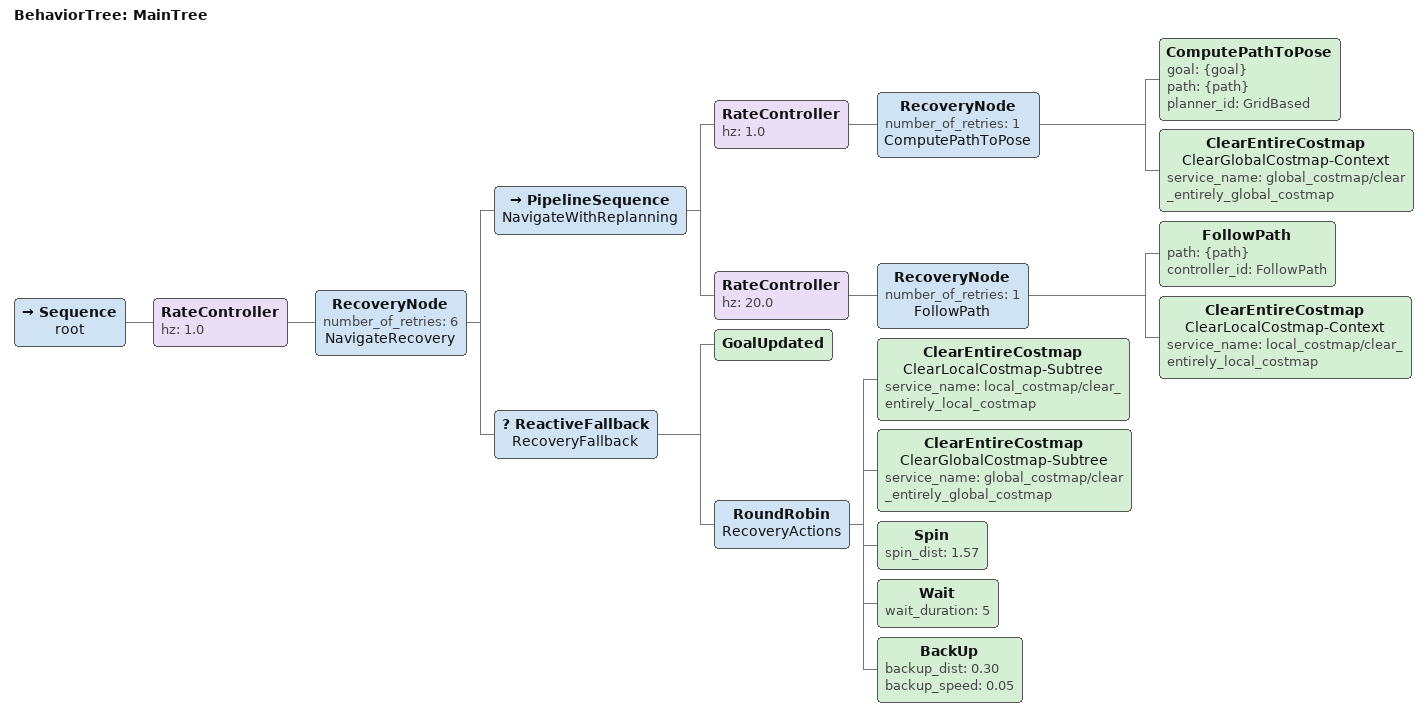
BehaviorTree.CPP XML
<root BTCPP_format="4" main_tree_to_execute="MainTree">
  <BehaviorTree ID="MainTree">
    <Sequence name="root">
      <RateController hz="1.0">
        <RecoveryNode number_of_retries="6" name="NavigateRecovery">
          <PipelineSequence name="NavigateWithReplanning">
            <RateController hz="1.0">
              <RecoveryNode number_of_retries="1" name="ComputePathToPose">
                <ComputePathToPose goal="{goal}" path="{path}" planner_id="GridBased"/>
                <ClearEntireCostmap name="ClearGlobalCostmap-Context" service_name="global_costmap/clear_entirely_global_costmap"/>
              </RecoveryNode>
            </RateController>
            <RateController hz="20.0">
              <RecoveryNode number_of_retries="1" name="FollowPath">
                <FollowPath path="{path}" controller_id="FollowPath"/>
                <ClearEntireCostmap name="ClearLocalCostmap-Context" service_name="local_costmap/clear_entirely_local_costmap"/>
              </RecoveryNode>
            </RateController>
          </PipelineSequence>
          <ReactiveFallback name="RecoveryFallback">
            <GoalUpdated/>
            <RoundRobin name="RecoveryActions">
              <ClearEntireCostmap name="ClearLocalCostmap-Subtree" service_name="local_costmap/clear_entirely_local_costmap"/>
              <ClearEntireCostmap name="ClearGlobalCostmap-Subtree" service_name="global_costmap/clear_entirely_global_costmap"/>
              <Spin spin_dist="1.57"/>
              <Wait wait_duration="5"/>
              <BackUp backup_dist="0.30" backup_speed="0.05"/>
            </RoundRobin>
          </ReactiveFallback>
        </RecoveryNode>
      </RateController>
    </Sequence>
  </BehaviorTree>
</root>
